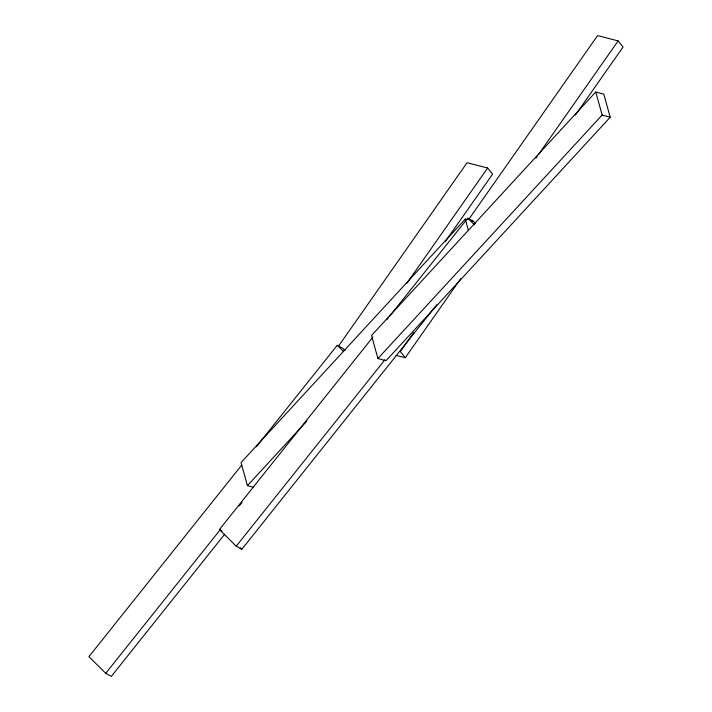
<?xml version="1.0" encoding="UTF-8"?>
<svg xmlns="http://www.w3.org/2000/svg" width="712" height="712" viewBox="0 0 712 712"><rect width="100%" height="100%" fill="white"/><g stroke="black" fill="none" stroke-linecap="round" stroke-linejoin="round"><path stroke-width="1.07" d="M338.449 346.228L467.09 162.71L487.649 168.005L492.579 174.129L445.454 241.359M406.774 283.385L487.649 168.005M468.95 219.118L597.591 35.6L618.141 40.896L623.08 47.01L575.314 115.157M413.725 332.531L400.349 351.603L405.288 357.727L460.691 278.686M535.994 158.091L537.266 156.275M538.539 154.46L618.141 40.896M241.795 464.989L88.92 656.669L105.732 673.294L111.303 676.4L224.743 534.16M256.32 446.771L337.257 345.293L342.828 348.399L345.115 350.669M436.865 304.7L241.795 549.29L236.233 546.184L219.421 529.559L372.99 337.007M386.821 319.661L388.2 317.935M389.589 316.199L467.757 218.184L473.32 221.29L475.616 223.559M105.732 673.294L220.56 529.319M239.241 505.903L242 502.432M236.233 546.184L384.952 359.711M467.277 219.634L465.265 219.091L241.039 462.586L247.438 485.637L253.481 487.293M595.757 91.981L371.539 335.477L377.93 358.528L385.993 360.726L610.211 117.231L603.821 94.18L595.757 91.981L602.156 115.024L377.93 358.528M247.438 485.637L306.872 421.086M396.032 355.35L405.288 357.727M602.156 115.024L610.211 117.231M471.308 220.738L473.32 221.29M219.421 529.559L222.206 531.107M467.757 218.184L474.628 224.992M337.257 345.293L343.371 351.345M240.273 547.777L241.795 549.29M465.265 219.091L468.46 230.608"/></g></svg>
